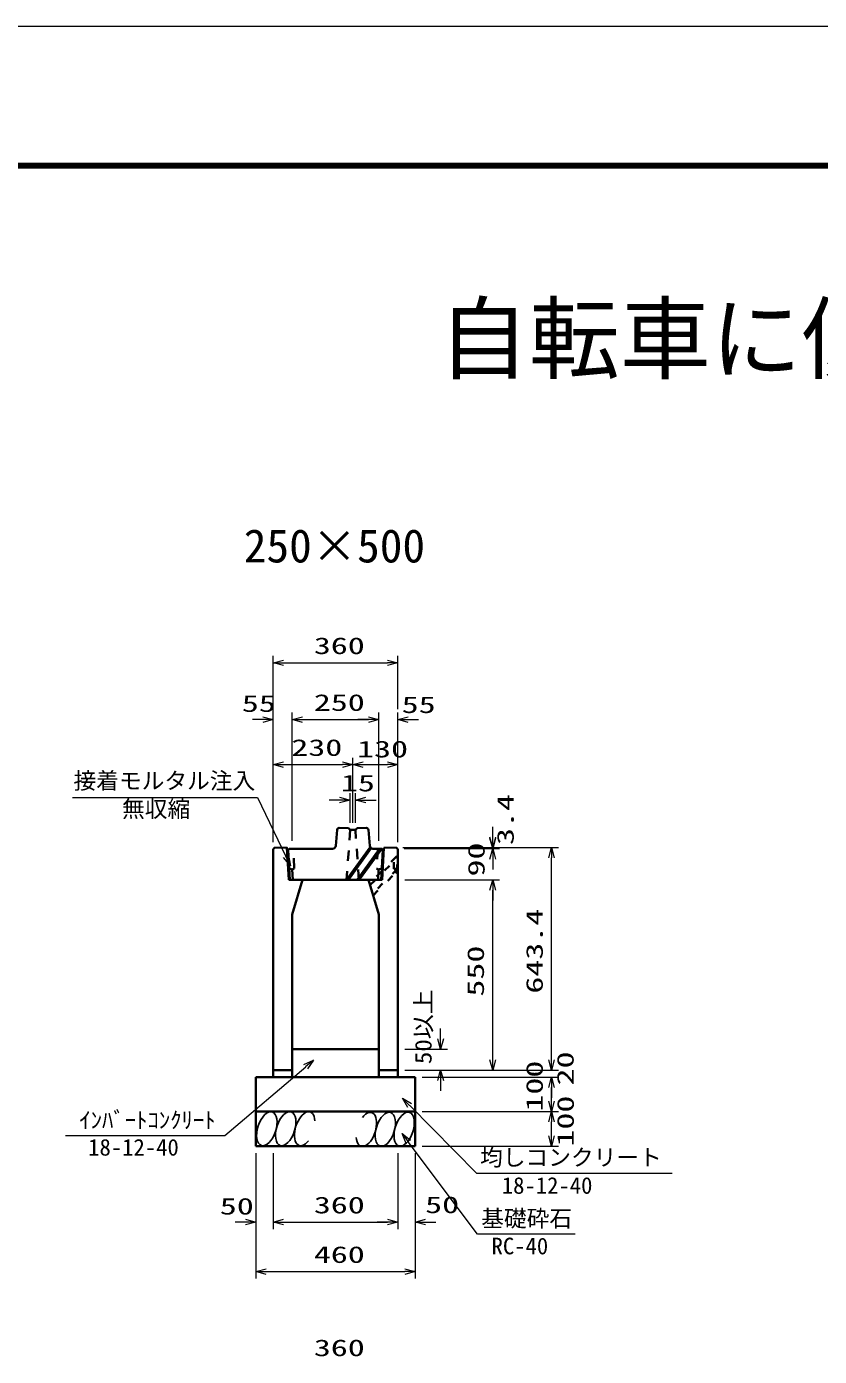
# Model space of a CAD drawing. Units: millimetres on the paper. Extents: x 0 to 841, y 0 to 594.
# Drawn here: x 242.6 to 357, y 401.8 to 594 of the extents above; entities that cross this region are included whole.
import ezdxf
from ezdxf.enums import TextEntityAlignment as Align

# ---------------------------------------------------------------- set-up
doc = ezdxf.new("R2010")
doc.units = ezdxf.units.MM
doc.linetypes.add('USER1', pattern=[3, 1, -2])
doc.linetypes.add('USER3', pattern=[3, 1.5, -1.5])
for name, color, linetype, lineweight in [('D-STR-DIM（寸法）', 7, 'Continuous', 13), ('D-STR-HTXT(均しCON-旗)', 7, 'Continuous', 13), ('D-STR-HTXT(基礎砕石-旗)', 7, 'Continuous', 13), ('D-STR-HTXT（旗上げ）', 7, 'Continuous', 13), ('D-STR-STRF(グリ)', 7, 'Continuous', 25), ('D-STR（構造物）', 1, 'Continuous', 35), ('D-TTL-LINE（区切線）', 7, 'Continuous', 18), ('D-TTL（外枠）', 2, 'Continuous', 140)]:
    doc.layers.add(name, color=color, linetype=linetype, lineweight=lineweight)
doc.layers.add('D-STR-TXT(文字)', color=7, linetype='Continuous')
doc.styles.add('ＭＳ ゴシック', font='')
doc.styles.get('ＭＳ ゴシック').set_extended_font_data('MS Gothic')

# ---------------------------------------------------------------- blocks, each defined once
blk = doc.blocks.new('_Open30')
at = {"color": 7, "linetype": 'Continuous', "lineweight": 13}
for p, q in [((-1, 0.2679), (0, 0)), ((0, 0), (-1, -0.2679)), ((0, 0), (-1, 0))]:
    blk.add_line(p, q, dxfattribs=at)

msp = doc.modelspace()

# ---------------------------------------------------------------- linework, layer by layer
at = {"layer": 'D-STR-DIM（寸法）'}
for p, q in [((278.156, 494.851), (278.156, 503.059)), ((279.656, 502.059), (294.656, 502.059)), ((296.156, 495.369), (296.156, 503.059)), ((278.156, 476.118), (278.156, 494.851)), ((280.906, 476.313), (280.906, 494.851)), ((280.906, 476.313), (280.906, 494.851)), ((293.406, 476.313), (293.406, 494.851)), ((293.406, 476.313), (293.406, 494.851)), ((296.156, 476.118), (296.156, 494.851)), ((276.656, 493.851), (275.156, 493.851)), ((282.406, 493.851), (283.906, 493.851)), ((282.406, 493.851), (291.906, 493.851)), ((291.906, 493.851), (290.406, 493.851)), ((297.656, 493.851), (299.156, 493.851)), ((278.156, 477.118), (278.156, 488.344)), ((289.656, 478.924), (289.656, 488.344)), ((289.656, 478.924), (289.656, 488.344)), ((296.156, 477.118), (296.156, 488.344)), ((279.656, 487.344), (288.156, 487.344)), ((291.156, 487.344), (294.656, 487.344)), ((289.262, 478.923), (289.262, 483.212)), ((290.053, 478.907), (290.053, 483.212)), ((287.762, 482.212), (286.262, 482.212)), ((291.553, 482.212), (293.053, 482.212)), ((309.861, 476.863), (309.861, 478.363)), ((309.861, 476.7), (309.861, 478.2)), ((296.906, 475.363), (310.861, 475.363)), ((297.072, 475.2), (310.861, 475.2)), ((297.072, 475.2), (310.861, 475.2)), ((297.906, 475.363), (319.359, 475.363)), ((309.861, 473.7), (309.861, 472.2)), ((318.359, 444.695), (318.359, 473.863)), ((297.156, 470.695), (310.861, 470.695)), ((297.156, 470.695), (310.861, 470.695)), ((309.861, 444.695), (309.861, 469.195)), ((309.861, 469.195), (309.861, 467.695)), ((302.345, 447.695), (302.345, 449.195)), ((297.156, 446.195), (303.345, 446.195)), ((318.359, 444.695), (318.359, 446.195)), ((297.156, 443.195), (319.359, 443.195)), ((297.156, 443.195), (310.861, 443.195)), ((297.156, 443.195), (319.359, 443.195)), ((297.156, 443.195), (303.345, 443.195)), ((299.656, 442.195), (319.359, 442.195)), ((299.656, 442.195), (319.359, 442.195)), ((302.345, 441.695), (302.345, 440.195)), ((318.359, 438.695), (318.359, 440.695)), ((318.359, 440.695), (318.359, 439.195)), ((299.656, 437.195), (319.359, 437.195)), ((299.656, 437.195), (319.359, 437.195)), ((318.359, 433.695), (318.359, 435.695)), ((275.656, 431.195), (275.656, 420.228)), ((278.156, 431.195), (278.156, 420.228)), ((296.156, 431.195), (296.156, 420.228)), ((298.656, 431.195), (298.656, 420.228)), ((299.656, 432.195), (319.359, 432.195)), ((275.656, 430.195), (275.656, 413.071)), ((278.156, 430.195), (278.156, 420.228)), ((296.156, 430.195), (296.156, 420.228)), ((298.656, 430.195), (298.656, 413.071)), ((274.156, 421.228), (272.656, 421.228)), ((279.656, 421.228), (281.156, 421.228)), ((279.656, 421.228), (294.656, 421.228)), ((294.656, 421.228), (293.156, 421.228)), ((300.156, 421.228), (301.656, 421.228)), ((277.156, 414.071), (297.156, 414.071))]:
    msp.add_line(p, q, dxfattribs=at)
at = {"layer": 'D-STR-HTXT(均しCON-旗)'}
for points in [[(248.163, 433.765), (271.198, 433.765), (282.855, 443.676)], [(335.804, 428.248), (307.596, 428.248), (297.873, 438.065)]]:
    msp.add_lwpolyline(points, dxfattribs=at)
at = {"layer": 'D-STR-HTXT(基礎砕石-旗)'}
msp.add_lwpolyline([(321.778, 419.498), (307.674, 419.498), (297.67, 432.824)], dxfattribs=at)
at = {"layer": 'D-STR-HTXT（旗上げ）'}
msp.add_lwpolyline([(249.183, 482.584), (275.903, 482.584), (279.997, 474.075)], dxfattribs=at)
at = {"layer": 'D-STR-STRF(グリ)'}
for centre, major_axis in [((277.25, 434.719), (0.79, 2.421)), ((277.25, 434.719), (0.79, 2.421)), ((279.972, 434.719), (0.79, 2.421)), ((279.972, 434.719), (0.79, 2.421)), ((294.36, 434.638), (-0.771, -2.427)), ((294.36, 434.638), (-0.771, -2.427)), ((297.081, 434.659), (-0.771, -2.427)), ((297.081, 434.659), (-0.771, -2.427))]:
    msp.add_ellipse(centre, major_axis=major_axis, ratio=0.5139, dxfattribs=at)
for centre, major_axis in [((282.712, 434.719), (0.79, 2.421)), ((282.712, 434.719), (0.79, 2.421)), ((291.62, 434.616), (-0.771, -2.427)), ((291.62, 434.616), (-0.771, -2.427))]:
    msp.add_ellipse(centre, major_axis=major_axis, ratio=0.5139, start_param=5.3575563, end_param=10.3750652, dxfattribs=at)
at = {"layer": 'D-STR（構造物）'}
for p, q in [((287.19, 475.608), (287.383, 477.915)), ((287.687, 478.19), (289.031, 478.163)), ((289.281, 477.913), (289.031, 478.163)), ((290.031, 477.913), (289.281, 477.913)), ((290.031, 477.913), (289.281, 477.913)), ((290.281, 478.163), (290.031, 477.913)), ((291.624, 478.19), (290.281, 478.163)), ((292.122, 475.608), (291.929, 477.915)), ((278.406, 475.363), (278.156, 475.118)), ((278.156, 475.118), (278.156, 453.195)), ((278.156, 475.118), (278.156, 442.195)), ((280.456, 475.195), (280.314, 475.046)), ((280.314, 475.046), (280.556, 470.695)), ((286.742, 475.195), (280.456, 475.195)), ((288.731, 470.695), (292.15, 475.431)), ((289.039, 470.695), (292.336, 475.26)), ((293.522, 475.195), (290.273, 470.695)), ((293.831, 475.195), (290.581, 470.695)), ((292.57, 475.195), (293.856, 475.195)), ((293.756, 470.695), (293.998, 475.046)), ((293.998, 475.046), (293.856, 475.195)), ((293.906, 470.695), (294.156, 475.328)), ((294.156, 475.328), (295.906, 475.363)), ((295.906, 475.363), (296.156, 475.118)), ((296.156, 475.118), (296.156, 453.195)), ((296.156, 475.118), (296.156, 442.195)), ((280.406, 470.695), (282.406, 470.695)), ((280.406, 470.695), (282.406, 470.695)), ((280.406, 470.695), (293.906, 470.695)), ((280.556, 470.695), (293.756, 470.695)), ((280.906, 465.695), (282.406, 470.695)), ((293.406, 465.695), (291.906, 470.695)), ((293.906, 470.695), (291.906, 470.695)), ((280.906, 465.695), (280.906, 453.195)), ((280.906, 465.695), (280.906, 442.195)), ((293.406, 465.695), (293.406, 453.195)), ((293.406, 465.695), (293.406, 442.195)), ((280.906, 446.195), (293.406, 446.195)), ((280.906, 446.195), (293.406, 446.195)), ((275.656, 442.195), (298.656, 442.195)), ((275.656, 442.195), (275.656, 432.195)), ((275.656, 442.195), (298.656, 442.195)), ((275.656, 442.195), (275.656, 432.195)), ((280.906, 443.195), (278.156, 443.195)), ((278.156, 443.195), (278.156, 442.195)), ((280.906, 443.195), (278.156, 443.195)), ((278.156, 443.195), (278.156, 442.195)), ((280.906, 443.195), (280.906, 442.195)), ((280.906, 443.195), (280.906, 442.195)), ((293.406, 443.195), (296.156, 443.195)), ((293.406, 443.195), (293.406, 442.195)), ((293.406, 443.195), (296.156, 443.195)), ((293.406, 443.195), (293.406, 442.195)), ((296.156, 443.195), (296.156, 442.195)), ((296.156, 443.195), (296.156, 442.195)), ((298.656, 442.195), (298.656, 432.195)), ((298.656, 442.195), (298.656, 432.195)), ((275.656, 437.195), (298.656, 437.195)), ((275.656, 437.195), (298.656, 437.195)), ((275.656, 432.195), (298.656, 432.195)), ((275.656, 432.195), (298.656, 432.195))]:
    msp.add_line(p, q, dxfattribs=at)
at = {"layer": 'D-STR（構造物）', "linetype": 'USER3'}
for p, q in [((289.281, 477.918), (288.769, 470.695)), ((290.543, 470.695), (290.031, 477.918)), ((281.217, 472.312), (281.057, 475.195)), ((293.255, 475.195), (293.095, 472.312)), ((280.923, 472.195), (280.466, 472.32)), ((280.923, 472.195), (281.217, 472.312)), ((281.007, 470.695), (280.923, 472.195)), ((293.095, 472.312), (293.389, 472.195)), ((293.389, 472.195), (293.305, 470.695)), ((293.389, 472.195), (293.846, 472.32))]:
    msp.add_line(p, q, dxfattribs=at)
at = {"layer": 'D-STR（構造物）', "linetype": 'USER1'}
for p, q in [((295.906, 474.023), (292.061, 470.178)), ((292.141, 469.909), (296.081, 473.849)), ((295.581, 472.263), (295.581, 473.349)), ((296.081, 473.849), (295.833, 474.096)), ((296.081, 471.919), (296.081, 473.849)), ((296.081, 472.263), (292.507, 468.69)), ((292.581, 468.444), (296.081, 471.944)), ((296.081, 472.263), (295.581, 472.263)), ((295.833, 471.671), (296.081, 471.919))]:
    msp.add_line(p, q, dxfattribs=at)
at = {"layer": 'D-STR（構造物）'}
msp.add_lwpolyline([(280.406, 470.695), (280.156, 475.328), (278.406, 475.363)], dxfattribs=at)
for centre, radius, start, end in [((287.681, 477.89), 0.3, 88.85429, 175.23656), ((291.63, 477.89), 0.3, 4.7637, 91.14569), ((286.742, 475.645), 0.45, 270, 355.23656), ((292.57, 475.645), 0.45, 184.7637, 269.99998)]:
    msp.add_arc(centre, radius, start, end, dxfattribs=at)
at = {"layer": 'D-TTL-LINE（区切線）'}
msp.add_line((841, 594), (0, 594), dxfattribs=at)
at = {"layer": 'D-TTL（外枠）'}
msp.add_line((820.9, 573.9), (20.1, 573.9), dxfattribs=at)

# ---------------------------------------------------------------- block references
at = {"layer": 'D-STR-DIM（寸法）', "xscale": 1.5, "yscale": 1.5}
for p, rotation in [((278.156, 502.059), 180), ((280.906, 493.851), 180), ((280.906, 493.851), 180), ((296.156, 493.851), 180), ((278.156, 487.344), 180), ((289.656, 487.344), 180), ((290.053, 482.212), 180), ((309.861, 475.363), 270), ((309.861, 475.2), 270), ((309.861, 475.2), 90), ((318.359, 475.363), 90), ((309.861, 470.695), 90), ((309.861, 470.695), 90), ((302.345, 446.195), 270), ((309.861, 443.195), 270), ((318.359, 443.195), 270), ((318.359, 443.195), 270), ((302.345, 443.195), 90), ((318.359, 442.195), 90), ((318.359, 442.195), 90), ((318.359, 437.195), 270), ((318.359, 437.195), 90), ((318.359, 432.195), 270), ((278.156, 421.228), 180), ((278.156, 421.228), 180), ((298.656, 421.228), 180), ((275.656, 414.071), 180)]:
    msp.add_blockref('_Open30', p, dxfattribs=dict(at, rotation=rotation))
for p in [(296.156, 502.059), (278.156, 493.851), (293.406, 493.851), (293.406, 493.851), (289.656, 487.344), (296.156, 487.344), (289.262, 482.212), (275.656, 421.228), (296.156, 421.228), (296.156, 421.228), (298.656, 414.071)]:
    msp.add_blockref('_Open30', p, dxfattribs=at)
at = {"layer": 'D-STR-HTXT(均しCON-旗)', "xscale": 1.5, "yscale": 1.5}
for p, rotation in [((283.997, 444.647), 40.37163), ((296.817, 439.13), 134.72505)]:
    msp.add_blockref('_Open30', p, dxfattribs=dict(at, rotation=rotation))
at = {"layer": 'D-STR-HTXT(基礎砕石-旗)', "xscale": 1.5, "yscale": 1.5, "rotation": 126.89552}
msp.add_blockref('_Open30', (296.769, 434.024), dxfattribs=at)
at = {"layer": 'D-STR-HTXT（旗上げ）', "xscale": 1.5, "yscale": 1.5, "rotation": 295.69073}
msp.add_blockref('_Open30', (280.648, 472.723), dxfattribs=at)

# ---------------------------------------------------------------- texts
at = {"layer": 'D-STR-DIM（寸法）', "style": 'ＭＳ ゴシック', "width": 1.5}
for s, p in [('360', (284.031, 502.597)), ('55', (273.637, 494.244)), ('250', (284.031, 494.388)), ('55', (296.721, 494.074)), ('230', (280.781, 487.881)), ('130', (290.276, 487.665)), ('15', (287.945, 482.749)), ('360', (284.031, 421.766)), ('50', (300.108, 421.803)), ('50', (270.458, 421.595)), ('460', (284.031, 414.608)), ('360', (284.031, 401.135))]:
    msp.add_text(s, height=2.405, dxfattribs=at).set_placement(p, align=Align.BOTTOM_LEFT)
at = {"layer": 'D-STR-DIM（寸法）', "style": 'ＭＳ ゴシック'}
for s, width, p in [('3.4', 1.5, (313.624, 475.725)), ('90', 1.5, (309.417, 471.17)), ('643.4', 1.5, (317.821, 454.245)), ('550', 1.5, (309.323, 453.82)), ('50以上', 1.1, (301.763, 444.059)), ('100', 1.5, (317.821, 437.195)), ('20', 1.5, (322.273, 440.977)), ('100', 1.5, (322.294, 432.14))]:
    msp.add_text(s, height=2.405, rotation=90, dxfattribs=dict(at, width=width)).set_placement(p, align=Align.BOTTOM_LEFT)
at = {"layer": 'D-STR-HTXT(均しCON-旗)', "style": 'ＭＳ ゴシック'}
for s, p in [('ｲﾝﾊﾞｰﾄｺﾝｸﾘｰﾄ', (250.166, 434.048)), ('18-12-40', (251.446, 430.114)), ('均しコンクリート', (308.043, 428.658)), ('18-12-40', (311.177, 424.597))]:
    msp.add_text(s, height=2.405, dxfattribs=at).set_placement(p, align=Align.BOTTOM_LEFT)
at = {"layer": 'D-STR-HTXT(基礎砕石-旗)', "style": 'ＭＳ ゴシック'}
for s, p in [('基礎砕石', (308.209, 419.833)), ('RC-40', (309.697, 415.848))]:
    msp.add_text(s, height=2.405, dxfattribs=at).set_placement(p, align=Align.BOTTOM_LEFT)
at = {"layer": 'D-STR-HTXT（旗上げ）', "style": 'ＭＳ ゴシック'}
for s, p in [('接着モルタル注入', (249.328, 483.088)), ('無収縮', (256.332, 479.011))]:
    msp.add_text(s, height=2.405, dxfattribs=at).set_placement(p, align=Align.BOTTOM_LEFT)
at = {"layer": 'D-STR-TXT(文字)', "style": 'ＭＳ ゴシック'}
for s, height, p in [('自転車に優しい側溝 可変ﾀｲﾌﾟ 標準図', 9.621, (301.983, 541.218)), ('250×500', 4.811, (273.915, 515.111))]:
    msp.add_text(s, height=height, dxfattribs=at).set_placement(p, align=Align.BOTTOM_LEFT)

doc.saveas('drawing.dxf')
